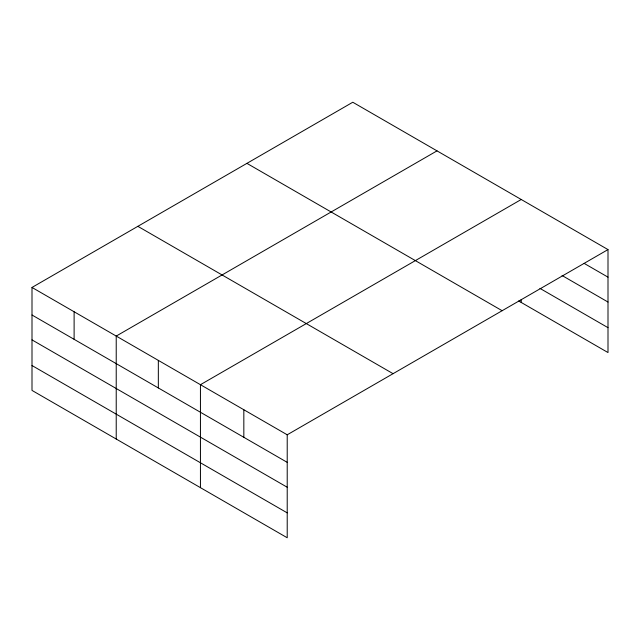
<?xml version="1.0" encoding="UTF-8"?>
<svg xmlns="http://www.w3.org/2000/svg" width="640" height="640" viewBox="0 0 640 640"><rect width="100%" height="100%" fill="white"/><g stroke="black" fill="none" stroke-linecap="round" stroke-linejoin="round"><path stroke-width="0.96" d="M608 249.592L352.784 102.24L32 287.448L32 390.408L287.216 537.76L287.216 434.792L608 249.592L608 352.552L518.648 300.968M437.008 150.864L116.224 336.072L116.224 439.032M521.224 199.496L200.44 384.696L200.44 487.656M584.176 263.4L608 277.152M562.064 275.512L608 302.032M539.944 288.376L608 327.672M246.928 163.36L502.144 310.712M137.856 226.328L393.072 373.68M32 287.448L287.216 434.792M32 315.008L287.216 462.352M32 339.888L287.216 487.24M32 365.528L287.216 512.872M521.224 299.472L521.224 302.456M243.832 409.744L243.832 437.304M158.336 360.384L158.336 387.944M74.112 311.76L74.112 339.32"/></g></svg>
